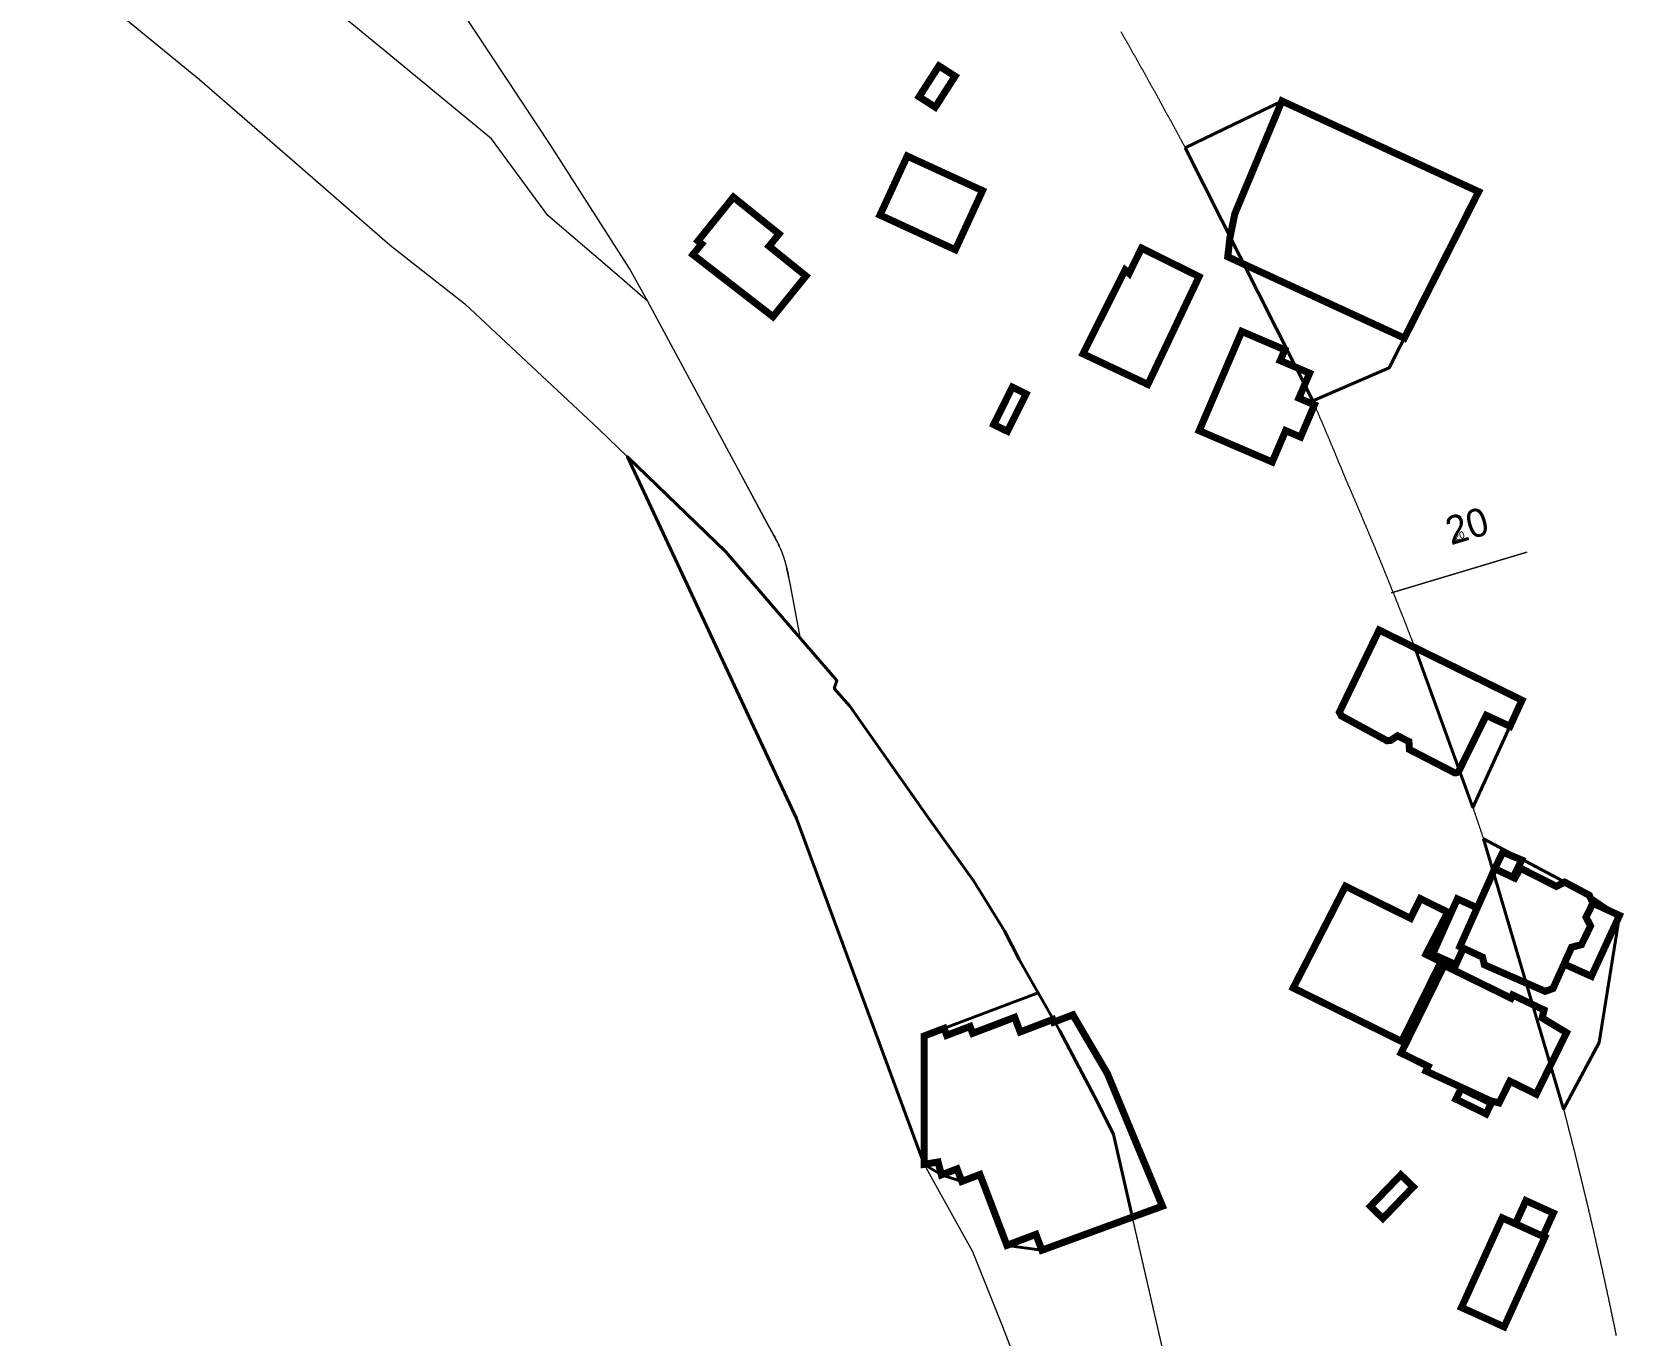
# Model space of a CAD drawing. Extents: x 174934 to 192674, y 648863 to 672607.
# Drawn here: x 189342 to 189567.3, y 651779.6 to 651964 of the extents above; entities that cross this region are included whole.
import ezdxf

# ---------------------------------------------------------------- set-up
doc = ezdxf.new("R2010")
doc.units = 0
for name, color, linetype, lineweight in [('dim', 255, 'Continuous', 0), ('pbitul', 14, 'Continuous', 0), ('pbldem', 50, 'Continuous', 0), ('pspecial', 7, 'Continuous', 0)]:
    doc.layers.add(name, color=color, linetype=linetype, lineweight=lineweight)
doc.layers.add('HEB_ENTITY', color=3, linetype='Continuous')
doc.styles.get("Standard").update_dxf_attribs({"font": 'HEBTXT'})

# ---------------------------------------------------------------- blocks, each defined once
blk = doc.blocks.new('dim', base_point=(179928.9, 662854.99))
at = {"layer": 'dim', "linetype": 'ByBlock'}
blk.add_attdef('NUMBER', (179928.9, 662854.99), '', height=20, dxfattribs=at)
blk = doc.blocks.new('HEB_ENTITY', base_point=(181159.32, 660193.8))
at = {"layer": 'HEB_ENTITY', "linetype": 'ByBlock'}
blk.add_attdef('VAL', (181159.32, 660193.8), '', height=1, dxfattribs=at)
at = {"layer": 'HEB_ENTITY', "linetype": 'ByBlock', "flags": 1}
for tag in ['WIDTH', 'TAG', 'XBASE', 'YBASE', 'PROMPT', 'HEIGHT', 'BLKNAME', 'BLKNUM']:
    blk.add_attdef(tag, (181159.32, 660193.8), '', height=1, dxfattribs=at)

msp = doc.modelspace()

# ---------------------------------------------------------------- linework, layer by layer
at = {"layer": 'dim', "linetype": 'ByBlock', "flags": 128}
msp.add_lwpolyline([(189534.34, 651884.59), (189553.49, 651890.36)], close=True, dxfattribs=at)
at = {"layer": 'pbitul', "flags": 128}
msp.add_lwpolyline([(189349.85, 651970.28), (189365.73, 651957.25), (189379.23, 651945.53), (189392.73, 651933.81), (189403.27, 651925.5), (189422.17, 651907.81), (189440.2, 651890.38), (189450.78, 651878.14), (189449.28, 651885.93), (189448.85, 651888), (189448.83, 651888.1), (189448.81, 651888.2), (189448.78, 651888.3), (189448.76, 651888.39), (189448.74, 651888.49), (189448.71, 651888.59), (189448.69, 651888.68), (189448.66, 651888.78), (189448.63, 651888.88), (189448.61, 651888.97), (189448.58, 651889.07), (189448.55, 651889.17), (189448.52, 651889.26), (189448.49, 651889.36), (189448.46, 651889.45), (189448.43, 651889.55), (189448.4, 651889.64), (189448.37, 651889.74), (189448.33, 651889.83), (189448.3, 651889.93), (189448.27, 651890.02), (189448.23, 651890.11), (189448.2, 651890.21), (189448.16, 651890.3), (189448.12, 651890.39), (189448.08, 651890.49), (189448.05, 651890.58), (189448.01, 651890.67), (189447.97, 651890.76), (189447.93, 651890.85), (189447.89, 651890.95), (189447.85, 651891.04), (189447.8, 651891.13), (189447.76, 651891.22), (189447.72, 651891.31), (189447.67, 651891.4), (189447.63, 651891.49), (189447.59, 651891.58), (189447.54, 651891.67), (189447.49, 651891.75), (189447.45, 651891.83), (189445.56, 651895.35), (189441.66, 651902.6), (189429.19, 651925.84), (189424.77, 651929.63), (189415.02, 651938), (189407.07, 651948.86), (189392.8, 651960.57), (189342.03, 652002.31)], dxfattribs=at)
at = {"layer": 'pbldem', "linetype": 'Continuous', "const_width": 1, "flags": 128}
for points in [[(189470.35, 651959.16), (189472.63, 651957.7), (189469.82, 651953.32), (189467.54, 651954.79), (189470.35, 651959.16)], [(189511.2, 651932.15), (189511.51, 651934.85), (189512.2, 651938.24), (189518.86, 651954.19), (189546.69, 651941.36), (189536.18, 651920.64), (189511.2, 651932.15)], [(189465.86, 651946.4), (189476.51, 651941.5), (189472.66, 651933.14), (189462.01, 651938.05), (189465.86, 651946.4)], [(189441.27, 651940.59), (189447.72, 651935.38), (189446.32, 651933.64), (189451.53, 651929.43), (189446.87, 651923.67), (189435.55, 651932.45), (189436.78, 651933.97), (189436.26, 651934.39), (189441.27, 651940.59)], [(189505.16, 651925.17), (189499.9, 651914.09), (189490.72, 651918.42), (189496.68, 651930.28), (189497.24, 651929.78), (189499.01, 651933.37), (189507.14, 651929.34), (189505.95, 651926.83), (189505.16, 651925.17)], [(189518.62, 651917.46), (189519.27, 651918.98), (189513.18, 651921.59), (189507.16, 651907.54), (189517.49, 651903.11), (189519.39, 651907.55), (189521.51, 651906.64), (189523.46, 651911.2), (189521.26, 651912.14), (189522.78, 651915.68), (189518.62, 651917.46)], [(189480.73, 651913.7), (189482.67, 651912.74), (189480.03, 651907.45), (189478.1, 651908.41), (189480.73, 651913.7)], [(189552.82, 651869.4), (189551.13, 651865.71), (189547.77, 651867.26), (189543.82, 651859.24), (189543.52, 651859.14), (189543.28, 651859.14), (189536.9, 651862.43), (189536.82, 651863.56), (189535.22, 651864.37), (189534.25, 651863.72), (189533.74, 651863.67), (189527.28, 651867.18), (189526.99, 651867.72), (189532.61, 651879.33), (189552.82, 651869.4)], [(189550.11, 651847.9), (189552.78, 651846.8), (189551.58, 651844.33), (189548.97, 651845.56), (189550.11, 651847.9)], [(189552.61, 651845.63), (189551.8, 651844.22), (189548.97, 651845.56), (189544.04, 651834.54), (189547.24, 651833.05), (189547.5, 651831.97), (189556.1, 651828.21), (189557.21, 651828.61), (189558.77, 651832.08), (189559.84, 651834.45), (189561.24, 651834.82), (189562.52, 651837.46), (189561.88, 651838.7), (189562.85, 651840.68), (189562.35, 651841.8), (189558.86, 651843.66), (189557.68, 651843.06), (189552.61, 651845.63)], [(189538.44, 651841.33), (189542.32, 651839.41), (189539.23, 651833.44), (189541.36, 651832.38), (189535.8, 651821.12), (189520.46, 651828.69), (189527.85, 651843.09), (189537.06, 651838.54), (189538.44, 651841.33)], [(189546.49, 651840.03), (189544.04, 651834.54), (189544.52, 651834.32), (189543.47, 651831.99), (189540.18, 651833.46), (189543.68, 651841.29), (189546.49, 651840.03)], [(189562.85, 651840.68), (189566.61, 651838.95), (189562.64, 651830.34), (189558.77, 651832.08), (189559.84, 651834.45), (189561.24, 651834.82), (189562.52, 651837.46), (189561.88, 651838.7), (189562.85, 651840.68)], [(189541.81, 651831.89), (189551.28, 651827.24), (189551.5, 651827.69), (189555.94, 651825.57), (189555.68, 651824.44), (189559.12, 651822.36), (189554.84, 651813.66), (189551.11, 651815.5), (189549.59, 651812.42), (189548.43, 651812.7), (189539.24, 651816.93), (189539.56, 651817.59), (189535.72, 651819.48), (189541.81, 651831.89)], [(189489.29, 651824.88), (189494.17, 651816.58), (189497.33, 651808.96), (189501.96, 651797.82), (189484.91, 651791.58), (189484.06, 651793.82), (189479.96, 651792.27), (189476.15, 651802.29), (189473.58, 651801.32), (189472.91, 651803.08), (189470.7, 651802.24), (189470.22, 651804.06), (189468.26, 651803.73), (189468.27, 651821.9), (189471.08, 651822.97), (189471.45, 651821.98), (189474.75, 651823.24), (189475.12, 651822.27), (189481.06, 651824.53), (189481.84, 651822.47), (189486.45, 651824.22), (189486.59, 651823.85), (189489.29, 651824.88)], [(189535.68, 651802.24), (189537.44, 651800.54), (189533.14, 651796.08), (189531.38, 651797.79), (189535.68, 651802.24)], [(189553.38, 651798.59), (189557.26, 651796.83), (189555.77, 651793.56), (189551.89, 651795.32), (189553.38, 651798.59)], [(189550.02, 651796.16), (189556.06, 651793.42), (189550.3, 651780.74), (189544.26, 651783.48), (189550.02, 651796.16)]]:
    msp.add_lwpolyline(points, close=True, dxfattribs=at)
msp.add_lwpolyline([(189544.23, 651814.48), (189548.48, 651812.39), (189547.74, 651810.87), (189543.48, 651812.96), (189544.23, 651814.48)], dxfattribs=at)
at = {"layer": 'pspecial', "flags": 128}
for points in [[(189505.06, 651764.14), (189495.02, 651807.97), (189492.85, 651812.32), (189487.47, 651822.62), (189481.7, 651832.72), (189479.63, 651836.76), (189475.3, 651843.82), (189468.92, 651852.69), (189457.74, 651868.55), (189455.53, 651871.07), (189455.92, 651872.19), (189450.78, 651878.14), (189449.19, 651886.38), (189449.18, 651886.48), (189449.16, 651886.58), (189449.15, 651886.67), (189449.13, 651886.77), (189449.11, 651886.87), (189449.09, 651886.97), (189449.08, 651887.07), (189449.06, 651887.17), (189449.04, 651887.26), (189449.02, 651887.36), (189449, 651887.46), (189448.98, 651887.56), (189448.95, 651887.66), (189448.93, 651887.75), (189448.91, 651887.85), (189448.89, 651887.95), (189448.86, 651888.04), (189448.84, 651888.14), (189448.82, 651888.24), (189448.79, 651888.34), (189448.76, 651888.43), (189448.74, 651888.53), (189448.71, 651888.63), (189448.69, 651888.72), (189448.66, 651888.82), (189448.63, 651888.91), (189448.6, 651889.01), (189448.57, 651889.11), (189448.54, 651889.2), (189448.51, 651889.3), (189448.48, 651889.39), (189448.45, 651889.49), (189448.42, 651889.58), (189448.39, 651889.68), (189448.36, 651889.77), (189448.32, 651889.87), (189448.29, 651889.96), (189448.25, 651890.05), (189448.22, 651890.15), (189448.19, 651890.24), (189448.15, 651890.33), (189448.11, 651890.43), (189448.08, 651890.52), (189448.04, 651890.61), (189448, 651890.71), (189447.97, 651890.8), (189447.93, 651890.89), (189447.89, 651890.98), (189447.85, 651891.08), (189447.81, 651891.17), (189447.77, 651891.26), (189447.73, 651891.35), (189447.69, 651891.44), (189447.64, 651891.53), (189447.6, 651891.62), (189447.56, 651891.71), (189447.52, 651891.8), (189447.47, 651891.89), (189447.43, 651891.98), (189447.38, 651892.07), (189447.34, 651892.16), (189447.29, 651892.25), (189447.25, 651892.34), (189447.2, 651892.43), (189447.16, 651892.52), (189447.11, 651892.61), (189447.06, 651892.69), (189447.01, 651892.78), (189446.96, 651892.87), (189446.91, 651892.95), (189446.86, 651893.04), (189446.81, 651893.13), (189446.76, 651893.21), (189446.71, 651893.3), (189446.66, 651893.39), (189446.61, 651893.47), (189446.56, 651893.56), (189446.5, 651893.64), (189446.45, 651893.73), (189446.4, 651893.81), (189446.35, 651893.88), (189441.66, 651902.6), (189429.19, 651925.84), (189429.18, 651925.84), (189426.56, 651930.47), (189415.46, 651947.88), (189400.71, 651970.25)], [(189496.06, 651964.03), (189496.11, 651963.94), (189496.16, 651963.85), (189496.21, 651963.77), (189496.26, 651963.68), (189496.31, 651963.59), (189496.36, 651963.51), (189496.41, 651963.42), (189496.46, 651963.33), (189496.51, 651963.25), (189496.56, 651963.16), (189496.61, 651963.07), (189496.66, 651962.99), (189496.71, 651962.9), (189496.76, 651962.81), (189496.81, 651962.73), (189496.86, 651962.64), (189496.9, 651962.55), (189496.95, 651962.47), (189497, 651962.38), (189497.05, 651962.29), (189497.1, 651962.2), (189497.15, 651962.12), (189497.2, 651962.03), (189497.25, 651961.94), (189497.3, 651961.86), (189497.35, 651961.77), (189497.4, 651961.68), (189497.45, 651961.6), (189497.5, 651961.51), (189497.55, 651961.42), (189497.6, 651961.34), (189497.65, 651961.25), (189497.69, 651961.16), (189497.74, 651961.07), (189497.79, 651960.99), (189497.84, 651960.9), (189497.89, 651960.81), (189497.94, 651960.73), (189497.99, 651960.64), (189498.04, 651960.55), (189498.09, 651960.46), (189498.14, 651960.38), (189498.19, 651960.29), (189498.24, 651960.2), (189498.29, 651960.12), (189498.33, 651960.03), (189498.38, 651959.94), (189498.43, 651959.85), (189498.48, 651959.77), (189498.53, 651959.68), (189498.58, 651959.59), (189498.63, 651959.51), (189498.68, 651959.42), (189498.73, 651959.33), (189498.78, 651959.24), (189498.82, 651959.16), (189498.87, 651959.07), (189498.92, 651958.98), (189498.97, 651958.9), (189499.02, 651958.81), (189499.07, 651958.72), (189499.12, 651958.63), (189499.17, 651958.55), (189499.22, 651958.46), (189499.26, 651958.37), (189499.31, 651958.29), (189499.36, 651958.2), (189499.41, 651958.11), (189499.46, 651958.02), (189499.51, 651957.94), (189499.56, 651957.85), (189499.61, 651957.76), (189499.66, 651957.67), (189499.7, 651957.59), (189499.75, 651957.5), (189499.8, 651957.41), (189499.85, 651957.32), (189499.9, 651957.24), (189499.95, 651957.15), (189500, 651957.06), (189500.04, 651956.98), (189500.09, 651956.89), (189500.14, 651956.8), (189500.19, 651956.71), (189500.24, 651956.63), (189500.29, 651956.54), (189500.34, 651956.45), (189500.38, 651956.36), (189500.43, 651956.28), (189500.48, 651956.19), (189500.53, 651956.1), (189500.58, 651956.01), (189500.63, 651955.93), (189500.68, 651955.84), (189500.72, 651955.75), (189500.77, 651955.66), (189500.82, 651955.58), (189500.87, 651955.49), (189500.92, 651955.4), (189500.97, 651955.31), (189501.01, 651955.23), (189501.06, 651955.14), (189501.11, 651955.05), (189501.16, 651954.96), (189501.21, 651954.88), (189501.26, 651954.79), (189501.3, 651954.7), (189501.35, 651954.61), (189501.4, 651954.53), (189501.45, 651954.44), (189501.5, 651954.35), (189501.55, 651954.26), (189501.59, 651954.18), (189501.64, 651954.09), (189501.69, 651954), (189501.74, 651953.91), (189501.79, 651953.82), (189501.83, 651953.74), (189501.88, 651953.65), (189501.93, 651953.56), (189501.98, 651953.47), (189502.03, 651953.39), (189502.07, 651953.3), (189502.12, 651953.21), (189502.17, 651953.12), (189502.22, 651953.04), (189502.27, 651952.95), (189502.32, 651952.86), (189502.36, 651952.77), (189502.41, 651952.68), (189502.46, 651952.6), (189502.51, 651952.51), (189502.55, 651952.42), (189502.6, 651952.33), (189502.65, 651952.25), (189502.7, 651952.16), (189502.75, 651952.07), (189502.79, 651951.98), (189502.84, 651951.89), (189502.89, 651951.81), (189502.94, 651951.72), (189502.99, 651951.63), (189503.03, 651951.54), (189503.08, 651951.46), (189503.13, 651951.37), (189503.18, 651951.28), (189503.22, 651951.19), (189503.27, 651951.1), (189503.32, 651951.02), (189503.37, 651950.93), (189503.42, 651950.84), (189503.46, 651950.75), (189503.51, 651950.66), (189503.56, 651950.58), (189503.61, 651950.49), (189503.65, 651950.4), (189503.7, 651950.31), (189503.75, 651950.22), (189503.8, 651950.14), (189503.84, 651950.05), (189503.89, 651949.96), (189503.94, 651949.87), (189503.99, 651949.79), (189504.03, 651949.7), (189504.08, 651949.61), (189504.13, 651949.52), (189504.18, 651949.43), (189504.22, 651949.35), (189504.27, 651949.26), (189504.32, 651949.17), (189504.37, 651949.08), (189504.41, 651948.99), (189504.46, 651948.9), (189504.51, 651948.82), (189504.56, 651948.73), (189504.6, 651948.64), (189504.65, 651948.55), (189504.7, 651948.46), (189504.74, 651948.38), (189504.79, 651948.29), (189504.84, 651948.2), (189504.89, 651948.11), (189504.93, 651948.02), (189504.98, 651947.94), (189505.03, 651947.85), (189505.08, 651947.76), (189505.12, 651947.67), (189505.17, 651947.58), (189505.18, 651947.56), (189523.22, 651911.76), (189523.26, 651911.67), (189523.29, 651911.58), (189523.33, 651911.49), (189523.37, 651911.39), (189523.41, 651911.3), (189523.45, 651911.21), (189523.49, 651911.12), (189523.53, 651911.03), (189523.57, 651910.94), (189523.61, 651910.84), (189523.65, 651910.75), (189523.69, 651910.66), (189523.73, 651910.57), (189523.77, 651910.48), (189523.81, 651910.38), (189523.85, 651910.29), (189523.89, 651910.2), (189523.93, 651910.11), (189523.97, 651910.02), (189524.01, 651909.92), (189524.05, 651909.83), (189524.09, 651909.74), (189524.12, 651909.65), (189524.16, 651909.56), (189524.2, 651909.47), (189524.24, 651909.37), (189524.28, 651909.28), (189524.32, 651909.19), (189524.36, 651909.1), (189524.4, 651909.01), (189524.44, 651908.91), (189524.48, 651908.82), (189524.52, 651908.73), (189524.56, 651908.64), (189524.6, 651908.55), (189524.63, 651908.45), (189524.67, 651908.36), (189524.71, 651908.27), (189524.75, 651908.18), (189524.79, 651908.09), (189524.83, 651907.99), (189524.87, 651907.9), (189524.91, 651907.81), (189524.95, 651907.72), (189524.99, 651907.62), (189525.03, 651907.53), (189525.06, 651907.44), (189525.1, 651907.35), (189525.14, 651907.26), (189525.18, 651907.16), (189525.22, 651907.07), (189525.26, 651906.98), (189525.3, 651906.89), (189525.34, 651906.8), (189525.38, 651906.7), (189525.41, 651906.61), (189525.45, 651906.52), (189525.49, 651906.43), (189525.53, 651906.34), (189525.57, 651906.24), (189525.61, 651906.15), (189525.65, 651906.06), (189525.69, 651905.97), (189525.72, 651905.87), (189525.76, 651905.78), (189525.8, 651905.69), (189525.84, 651905.6), (189525.88, 651905.51), (189525.92, 651905.41), (189525.96, 651905.32), (189526, 651905.23), (189526.03, 651905.14), (189526.07, 651905.04), (189526.11, 651904.95), (189526.15, 651904.86), (189526.19, 651904.77), (189526.23, 651904.68), (189526.27, 651904.58), (189526.3, 651904.49), (189526.34, 651904.4), (189526.38, 651904.31), (189526.42, 651904.21), (189526.46, 651904.12), (189526.5, 651904.03), (189526.53, 651903.94), (189526.57, 651903.84), (189526.61, 651903.75), (189526.65, 651903.66), (189526.69, 651903.57), (189526.73, 651903.47), (189526.76, 651903.38), (189526.8, 651903.29), (189526.84, 651903.2), (189526.88, 651903.11), (189526.92, 651903.01), (189526.96, 651902.92), (189526.99, 651902.83), (189527.03, 651902.74), (189527.07, 651902.64), (189527.11, 651902.55), (189527.15, 651902.46), (189527.19, 651902.37), (189527.22, 651902.27), (189527.26, 651902.18), (189527.3, 651902.09), (189527.34, 651902), (189527.38, 651901.9), (189527.41, 651901.81), (189527.45, 651901.72), (189527.49, 651901.63), (189527.53, 651901.53), (189527.57, 651901.44), (189527.6, 651901.35), (189527.64, 651901.26), (189527.68, 651901.16), (189527.72, 651901.07), (189527.76, 651900.98), (189527.79, 651900.89), (189527.83, 651900.79), (189527.87, 651900.7), (189527.88, 651900.67), (189527.92, 651900.58), (189527.96, 651900.49), (189528, 651900.4), (189528.04, 651900.31), (189528.08, 651900.22), (189528.12, 651900.12), (189528.16, 651900.03), (189528.2, 651899.94), (189528.24, 651899.85), (189528.28, 651899.76), (189528.32, 651899.66), (189528.36, 651899.57), (189528.4, 651899.48), (189528.44, 651899.39), (189528.48, 651899.3), (189528.52, 651899.21), (189528.56, 651899.11), (189528.6, 651899.02), (189528.64, 651898.93), (189528.68, 651898.84), (189528.72, 651898.75), (189528.75, 651898.65), (189528.79, 651898.56), (189528.83, 651898.47), (189528.87, 651898.38), (189528.91, 651898.29), (189528.95, 651898.2), (189528.99, 651898.1), (189529.03, 651898.01), (189529.07, 651897.92), (189529.11, 651897.83), (189529.15, 651897.74), (189529.19, 651897.64), (189529.23, 651897.55), (189529.27, 651897.46), (189529.31, 651897.37), (189529.35, 651897.28), (189529.39, 651897.18), (189529.43, 651897.09), (189529.46, 651897), (189529.5, 651896.91), (189529.54, 651896.82), (189529.58, 651896.72), (189529.62, 651896.63), (189529.66, 651896.54), (189529.7, 651896.45), (189529.74, 651896.36), (189529.78, 651896.26), (189529.82, 651896.17), (189529.86, 651896.08), (189529.9, 651895.99), (189529.94, 651895.9), (189529.97, 651895.8), (189530.01, 651895.71), (189530.05, 651895.62), (189530.09, 651895.53), (189530.13, 651895.44), (189530.17, 651895.34), (189530.21, 651895.25), (189530.25, 651895.16), (189530.29, 651895.07), (189530.33, 651894.98), (189530.36, 651894.88), (189530.4, 651894.79), (189530.44, 651894.7), (189530.48, 651894.61), (189530.52, 651894.52), (189530.56, 651894.42), (189530.6, 651894.33), (189530.64, 651894.24), (189530.68, 651894.15), (189530.71, 651894.05), (189530.75, 651893.96), (189530.79, 651893.87), (189530.83, 651893.78), (189530.87, 651893.69), (189530.91, 651893.59), (189530.95, 651893.5), (189530.99, 651893.41), (189531.02, 651893.32), (189531.06, 651893.23), (189531.1, 651893.13), (189531.14, 651893.04), (189531.18, 651892.95), (189531.22, 651892.86), (189531.26, 651892.76), (189531.3, 651892.67), (189531.33, 651892.58), (189531.37, 651892.49), (189531.41, 651892.4), (189531.45, 651892.3), (189531.49, 651892.21), (189531.53, 651892.12), (189531.56, 651892.03), (189531.6, 651891.93), (189531.64, 651891.84), (189531.68, 651891.75), (189531.72, 651891.66), (189531.76, 651891.56), (189531.8, 651891.47), (189531.83, 651891.38), (189531.87, 651891.29), (189531.91, 651891.19), (189531.95, 651891.1), (189531.99, 651891.01), (189532.03, 651890.92), (189532.06, 651890.83), (189532.1, 651890.73), (189532.14, 651890.64), (189532.18, 651890.55), (189532.22, 651890.46), (189532.26, 651890.36), (189532.29, 651890.27), (189532.33, 651890.18), (189532.37, 651890.09), (189532.41, 651889.99), (189532.45, 651889.9), (189532.48, 651889.81), (189532.52, 651889.72), (189532.56, 651889.62), (189532.6, 651889.53), (189532.64, 651889.44), (189532.67, 651889.35), (189532.71, 651889.25), (189532.75, 651889.16), (189532.79, 651889.07), (189532.83, 651888.98), (189532.86, 651888.88), (189532.9, 651888.79), (189532.94, 651888.7), (189532.98, 651888.61), (189533.02, 651888.51), (189533.05, 651888.42), (189533.09, 651888.33), (189533.13, 651888.24), (189533.17, 651888.14), (189533.21, 651888.05), (189533.24, 651887.96), (189533.28, 651887.87), (189533.32, 651887.77), (189533.36, 651887.68), (189533.39, 651887.59), (189533.43, 651887.5), (189533.47, 651887.4), (189533.51, 651887.31), (189533.55, 651887.22), (189533.58, 651887.13), (189533.62, 651887.03), (189533.66, 651886.94), (189533.7, 651886.85), (189533.73, 651886.75), (189533.77, 651886.66), (189533.81, 651886.57), (189533.85, 651886.48), (189533.88, 651886.38), (189533.92, 651886.29), (189533.96, 651886.2), (189534, 651886.11), (189534.03, 651886.01), (189534.07, 651885.92), (189534.11, 651885.83), (189534.15, 651885.74), (189534.18, 651885.64), (189534.22, 651885.55), (189534.26, 651885.46), (189534.3, 651885.36), (189534.33, 651885.27), (189534.37, 651885.18), (189534.41, 651885.09), (189534.45, 651884.99), (189534.48, 651884.9), (189534.52, 651884.81), (189534.56, 651884.71), (189534.6, 651884.62), (189534.63, 651884.53), (189534.67, 651884.44), (189534.71, 651884.34), (189534.74, 651884.25), (189534.78, 651884.16), (189534.82, 651884.07), (189534.86, 651883.97), (189534.89, 651883.88), (189534.93, 651883.79), (189534.97, 651883.69), (189535, 651883.6), (189535.04, 651883.51), (189535.08, 651883.42), (189535.12, 651883.32), (189535.15, 651883.23), (189535.19, 651883.14), (189535.23, 651883.04), (189535.26, 651882.95), (189535.3, 651882.86), (189535.34, 651882.76), (189535.37, 651882.67), (189535.41, 651882.58), (189535.45, 651882.49), (189535.49, 651882.39), (189535.52, 651882.3), (189535.56, 651882.21), (189535.6, 651882.11), (189535.63, 651882.02), (189535.67, 651881.93), (189535.71, 651881.84), (189535.74, 651881.74), (189535.78, 651881.65), (189535.82, 651881.56), (189535.85, 651881.46), (189535.89, 651881.37), (189535.93, 651881.28), (189535.96, 651881.18), (189536, 651881.09), (189536.04, 651881), (189536.07, 651880.91), (189536.11, 651880.81), (189536.15, 651880.72), (189536.18, 651880.63), (189536.22, 651880.53), (189536.26, 651880.44), (189536.29, 651880.35), (189536.33, 651880.25), (189536.37, 651880.16), (189536.4, 651880.07), (189536.44, 651879.97), (189536.48, 651879.88), (189536.51, 651879.79), (189536.55, 651879.7), (189536.59, 651879.6), (189536.62, 651879.51), (189536.66, 651879.42), (189536.69, 651879.32), (189536.73, 651879.23), (189536.77, 651879.14), (189536.8, 651879.04), (189536.84, 651878.95), (189536.88, 651878.86), (189536.91, 651878.76), (189536.95, 651878.67), (189536.99, 651878.58), (189537.02, 651878.48), (189537.06, 651878.39), (189537.09, 651878.3), (189537.13, 651878.2), (189537.17, 651878.11), (189537.2, 651878.02), (189537.24, 651877.92), (189537.27, 651877.83), (189537.31, 651877.74), (189537.35, 651877.65), (189537.38, 651877.55), (189537.42, 651877.46), (189537.46, 651877.37), (189537.49, 651877.27), (189537.53, 651877.18), (189537.56, 651877.09), (189537.6, 651876.99), (189537.64, 651876.9), (189537.65, 651876.85), (189545.87, 651854.23), (189545.9, 651854.13), (189545.94, 651854.04), (189545.97, 651853.94), (189546, 651853.85), (189546.03, 651853.75), (189546.06, 651853.66), (189546.1, 651853.56), (189546.13, 651853.47), (189546.16, 651853.37), (189546.19, 651853.28), (189546.22, 651853.18), (189546.26, 651853.09), (189546.29, 651853), (189546.32, 651852.9), (189546.35, 651852.81), (189546.38, 651852.71), (189546.42, 651852.62), (189546.45, 651852.52), (189546.48, 651852.43), (189546.51, 651852.33), (189546.54, 651852.24), (189546.58, 651852.14), (189546.61, 651852.05), (189546.64, 651851.95), (189546.67, 651851.86), (189546.7, 651851.76), (189546.74, 651851.67), (189546.77, 651851.57), (189546.8, 651851.48), (189546.83, 651851.38), (189546.86, 651851.29), (189546.9, 651851.19), (189546.93, 651851.1), (189546.96, 651851.01), (189546.99, 651850.91), (189547.02, 651850.82), (189547.05, 651850.72), (189547.09, 651850.63), (189547.12, 651850.53), (189547.15, 651850.44), (189547.18, 651850.34), (189547.21, 651850.25), (189547.24, 651850.15), (189547.28, 651850.06), (189547.31, 651849.96), (189547.34, 651849.87), (189547.37, 651849.79), (189558.7, 651811.54), (189558.72, 651811.44), (189558.75, 651811.35), (189558.77, 651811.25), (189558.8, 651811.15), (189558.82, 651811.06), (189558.85, 651810.96), (189558.87, 651810.86), (189558.9, 651810.77), (189558.92, 651810.67), (189558.95, 651810.57), (189558.97, 651810.48), (189559, 651810.38), (189559.02, 651810.28), (189559.05, 651810.19), (189559.07, 651810.09), (189559.1, 651809.99), (189559.12, 651809.89), (189559.15, 651809.8), (189559.17, 651809.7), (189559.2, 651809.6), (189559.22, 651809.51), (189559.25, 651809.41), (189559.27, 651809.31), (189559.3, 651809.22), (189559.32, 651809.12), (189559.35, 651809.02), (189559.37, 651808.93), (189559.4, 651808.83), (189559.42, 651808.73), (189559.45, 651808.64), (189559.47, 651808.54), (189559.5, 651808.44), (189559.52, 651808.34), (189559.55, 651808.25), (189559.57, 651808.15), (189559.6, 651808.05), (189559.62, 651807.96), (189559.64, 651807.86), (189559.67, 651807.76), (189559.69, 651807.67), (189559.72, 651807.57), (189559.74, 651807.47), (189559.77, 651807.38), (189559.79, 651807.28), (189559.82, 651807.18), (189559.84, 651807.08), (189559.87, 651806.99), (189559.89, 651806.89), (189559.91, 651806.79), (189559.94, 651806.7), (189559.96, 651806.6), (189559.99, 651806.5), (189560.01, 651806.41), (189560.04, 651806.31), (189560.06, 651806.21), (189560.09, 651806.12), (189560.11, 651806.02), (189560.13, 651805.92), (189560.16, 651805.82), (189560.18, 651805.73), (189560.21, 651805.63), (189560.23, 651805.53), (189560.26, 651805.44), (189560.28, 651805.34), (189560.3, 651805.24), (189560.33, 651805.14), (189560.35, 651805.05), (189560.38, 651804.95), (189560.4, 651804.85), (189560.43, 651804.76), (189560.45, 651804.66), (189560.47, 651804.56), (189560.5, 651804.47), (189560.52, 651804.37), (189560.55, 651804.27), (189560.57, 651804.17), (189560.59, 651804.08), (189560.62, 651803.98), (189560.64, 651803.88), (189560.67, 651803.79), (189560.69, 651803.69), (189560.71, 651803.59), (189560.74, 651803.49), (189560.76, 651803.4), (189560.79, 651803.3), (189560.81, 651803.2), (189560.83, 651803.11), (189560.86, 651803.01), (189560.88, 651802.91), (189560.9, 651802.82), (189560.93, 651802.72), (189560.95, 651802.62), (189560.98, 651802.52), (189561, 651802.43), (189561.02, 651802.33), (189561.05, 651802.23), (189561.07, 651802.14), (189561.09, 651802.04), (189561.12, 651801.94), (189561.14, 651801.84), (189561.17, 651801.75), (189561.19, 651801.65), (189561.21, 651801.55), (189561.24, 651801.46), (189561.26, 651801.36), (189561.28, 651801.26), (189561.31, 651801.16), (189561.33, 651801.07), (189561.35, 651800.97), (189561.38, 651800.87), (189561.4, 651800.77), (189561.42, 651800.68), (189561.45, 651800.58), (189561.47, 651800.48), (189561.49, 651800.39), (189561.52, 651800.29), (189561.54, 651800.19), (189561.57, 651800.09), (189561.59, 651800), (189561.61, 651799.9), (189561.64, 651799.8), (189561.66, 651799.71), (189561.68, 651799.61), (189561.7, 651799.51), (189561.73, 651799.41), (189561.75, 651799.32), (189561.77, 651799.22), (189561.8, 651799.12), (189561.82, 651799.02), (189561.84, 651798.93), (189561.87, 651798.83), (189561.89, 651798.73), (189561.91, 651798.64), (189561.94, 651798.54), (189561.96, 651798.44), (189561.98, 651798.34), (189562.01, 651798.25), (189562.03, 651798.15), (189562.05, 651798.05), (189562.08, 651797.95), (189562.1, 651797.86), (189562.12, 651797.76), (189562.14, 651797.66), (189562.17, 651797.56), (189562.19, 651797.47), (189562.21, 651797.37), (189562.24, 651797.27), (189562.26, 651797.18), (189562.28, 651797.08), (189562.3, 651796.98), (189562.33, 651796.88), (189562.35, 651796.79), (189562.37, 651796.69), (189562.4, 651796.59), (189562.42, 651796.49), (189562.44, 651796.4), (189562.46, 651796.3), (189562.49, 651796.2), (189562.51, 651796.1), (189562.53, 651796.01), (189562.55, 651795.91), (189562.58, 651795.81), (189562.6, 651795.71), (189562.62, 651795.62), (189562.65, 651795.52), (189562.67, 651795.42), (189562.69, 651795.33), (189562.71, 651795.23), (189562.74, 651795.13), (189562.76, 651795.03), (189562.78, 651794.94), (189562.8, 651794.84), (189562.83, 651794.74), (189562.85, 651794.64), (189562.87, 651794.55), (189562.89, 651794.45), (189562.92, 651794.35), (189562.94, 651794.25), (189562.96, 651794.16), (189562.98, 651794.06), (189563.01, 651793.96), (189563.03, 651793.86), (189563.05, 651793.77), (189563.07, 651793.67), (189563.09, 651793.57), (189563.12, 651793.47), (189563.14, 651793.38), (189563.16, 651793.28), (189563.18, 651793.18), (189563.21, 651793.08), (189563.23, 651792.99), (189563.25, 651792.89), (189563.27, 651792.79), (189563.29, 651792.69), (189563.32, 651792.6), (189563.34, 651792.5), (189563.36, 651792.4), (189563.38, 651792.3), (189563.41, 651792.21), (189563.43, 651792.11), (189563.45, 651792.01), (189563.47, 651791.91), (189563.49, 651791.82), (189563.52, 651791.72), (189563.54, 651791.62), (189563.56, 651791.52), (189563.58, 651791.43), (189563.6, 651791.33), (189563.62, 651791.23), (189563.65, 651791.13), (189563.67, 651791.04), (189563.69, 651790.94), (189563.71, 651790.84), (189563.73, 651790.74), (189563.76, 651790.64), (189563.78, 651790.55), (189563.8, 651790.45), (189563.82, 651790.35), (189563.84, 651790.25), (189563.86, 651790.16), (189563.89, 651790.06), (189563.91, 651789.96), (189563.93, 651789.86), (189563.95, 651789.77), (189563.97, 651789.67), (189563.99, 651789.57), (189564.02, 651789.47), (189564.04, 651789.38), (189564.06, 651789.28), (189564.08, 651789.18), (189564.1, 651789.08), (189564.12, 651788.99), (189564.15, 651788.89), (189564.17, 651788.79), (189564.19, 651788.69), (189564.21, 651788.59), (189564.23, 651788.5), (189564.25, 651788.4), (189564.27, 651788.3), (189564.3, 651788.2), (189564.32, 651788.11), (189564.34, 651788.01), (189564.36, 651787.91), (189564.38, 651787.81), (189564.4, 651787.72), (189564.42, 651787.62), (189564.45, 651787.52), (189564.47, 651787.42), (189564.49, 651787.32), (189564.51, 651787.23), (189564.53, 651787.13), (189564.55, 651787.03), (189564.57, 651786.93), (189564.59, 651786.84), (189564.62, 651786.74), (189564.64, 651786.64), (189564.66, 651786.54), (189564.68, 651786.45), (189564.7, 651786.35), (189564.72, 651786.25), (189564.74, 651786.15), (189564.76, 651786.05), (189564.78, 651785.96), (189564.81, 651785.86), (189564.83, 651785.76), (189564.85, 651785.66), (189564.87, 651785.57), (189564.89, 651785.47), (189564.91, 651785.37), (189564.93, 651785.27), (189564.95, 651785.17), (189564.97, 651785.08), (189564.99, 651784.98), (189565.01, 651784.88), (189565.04, 651784.78), (189565.06, 651784.69), (189565.08, 651784.59), (189565.1, 651784.49), (189565.12, 651784.39), (189565.14, 651784.29), (189565.16, 651784.2), (189565.18, 651784.1), (189565.2, 651784), (189565.22, 651783.9), (189565.24, 651783.8), (189565.26, 651783.71), (189565.28, 651783.61), (189565.31, 651783.51), (189565.33, 651783.41), (189565.35, 651783.32), (189565.37, 651783.22), (189565.39, 651783.12), (189565.41, 651783.02), (189565.43, 651782.92), (189565.45, 651782.83), (189565.47, 651782.73), (189565.49, 651782.63), (189565.51, 651782.53), (189565.53, 651782.43), (189565.55, 651782.34), (189565.57, 651782.24), (189565.59, 651782.14), (189565.61, 651782.04), (189565.63, 651781.95), (189565.65, 651781.85), (189565.67, 651781.75), (189565.69, 651781.65), (189565.71, 651781.55), (189565.74, 651781.46), (189565.76, 651781.36), (189565.78, 651781.26), (189565.8, 651781.16), (189565.82, 651781.06), (189565.84, 651780.97), (189565.86, 651780.87), (189565.88, 651780.77), (189565.9, 651780.67), (189565.92, 651780.57), (189565.94, 651780.48), (189565.96, 651780.38), (189565.98, 651780.28), (189566, 651780.18), (189566.02, 651780.08), (189566.04, 651779.99), (189566.06, 651779.89), (189566.08, 651779.79), (189566.1, 651779.69), (189566.12, 651779.59), (189566.14, 651779.5)], [(189505.06, 651764.14), (189497.67, 651796.42), (189484.91, 651791.58), (189479.96, 651792.27), (189476.15, 651802.29), (189473.58, 651801.32), (189470.7, 651802.24), (189468.26, 651803.73), (189475.09, 651791.38), (189479.34, 651780.77), (189483.78, 651769.28)]]:
    msp.add_lwpolyline(points, dxfattribs=at)
at = {"layer": 'pspecial', "lineweight": 40, "flags": 128}
for points in [[(189505.18, 651947.56), (189523.22, 651911.76), (189534.05, 651916.45), (189546.69, 651941.36), (189518.86, 651954.19), (189505.18, 651947.56)], [(189468.26, 651803.73), (189468.27, 651821.9), (189484.39, 651828.02), (189481.7, 651832.72), (189479.63, 651836.76), (189475.3, 651843.82), (189468.92, 651852.69), (189457.74, 651868.55), (189455.53, 651871.07), (189455.92, 651872.19), (189450.78, 651878.14), (189440.2, 651890.38), (189426.27, 651903.85), (189450.22, 651852.65), (189468.26, 651803.73)], [(189547.37, 651849.79), (189562.35, 651841.8), (189566.61, 651838.95), (189563.73, 651820.97), (189558.7, 651811.54), (189547.37, 651849.79)], [(189479.96, 651792.27), (189484.91, 651791.58), (189497.67, 651796.42), (189495.02, 651807.97), (189492.85, 651812.32), (189487.47, 651822.62), (189484.39, 651828.02), (189468.27, 651821.9), (189468.26, 651803.73), (189470.7, 651802.24), (189473.58, 651801.32), (189476.15, 651802.29), (189479.96, 651792.27)]]:
    msp.add_lwpolyline(points, close=True, dxfattribs=at)
msp.add_lwpolyline([(189537.65, 651876.85), (189552.82, 651869.4), (189545.87, 651854.23), (189537.65, 651876.85)], dxfattribs=at)

# ---------------------------------------------------------------- block references
at = {"layer": 'dim', "linetype": 'ByBlock'}
ref = msp.add_blockref('dim', (189542.76, 651891.31), dxfattribs=dict(at, rotation=16.75211826137205))
ref.add_attrib('NUMBER', '20', (189542.76, 651891.31), dxfattribs={"layer": '0', "height": 4, "rotation": 16.7521})
at = {"layer": 'HEB_ENTITY', "linetype": 'ByBlock'}
ref = msp.add_blockref('HEB_ENTITY', (189543.39, 651891.98), dxfattribs=dict(at, rotation=16.75209501336723))
ref.add_attrib('VAL', '20', (189543.39, 651891.98), dxfattribs={"layer": '0', "height": 1, "rotation": 16.7521})

doc.saveas('drawing.dxf')
